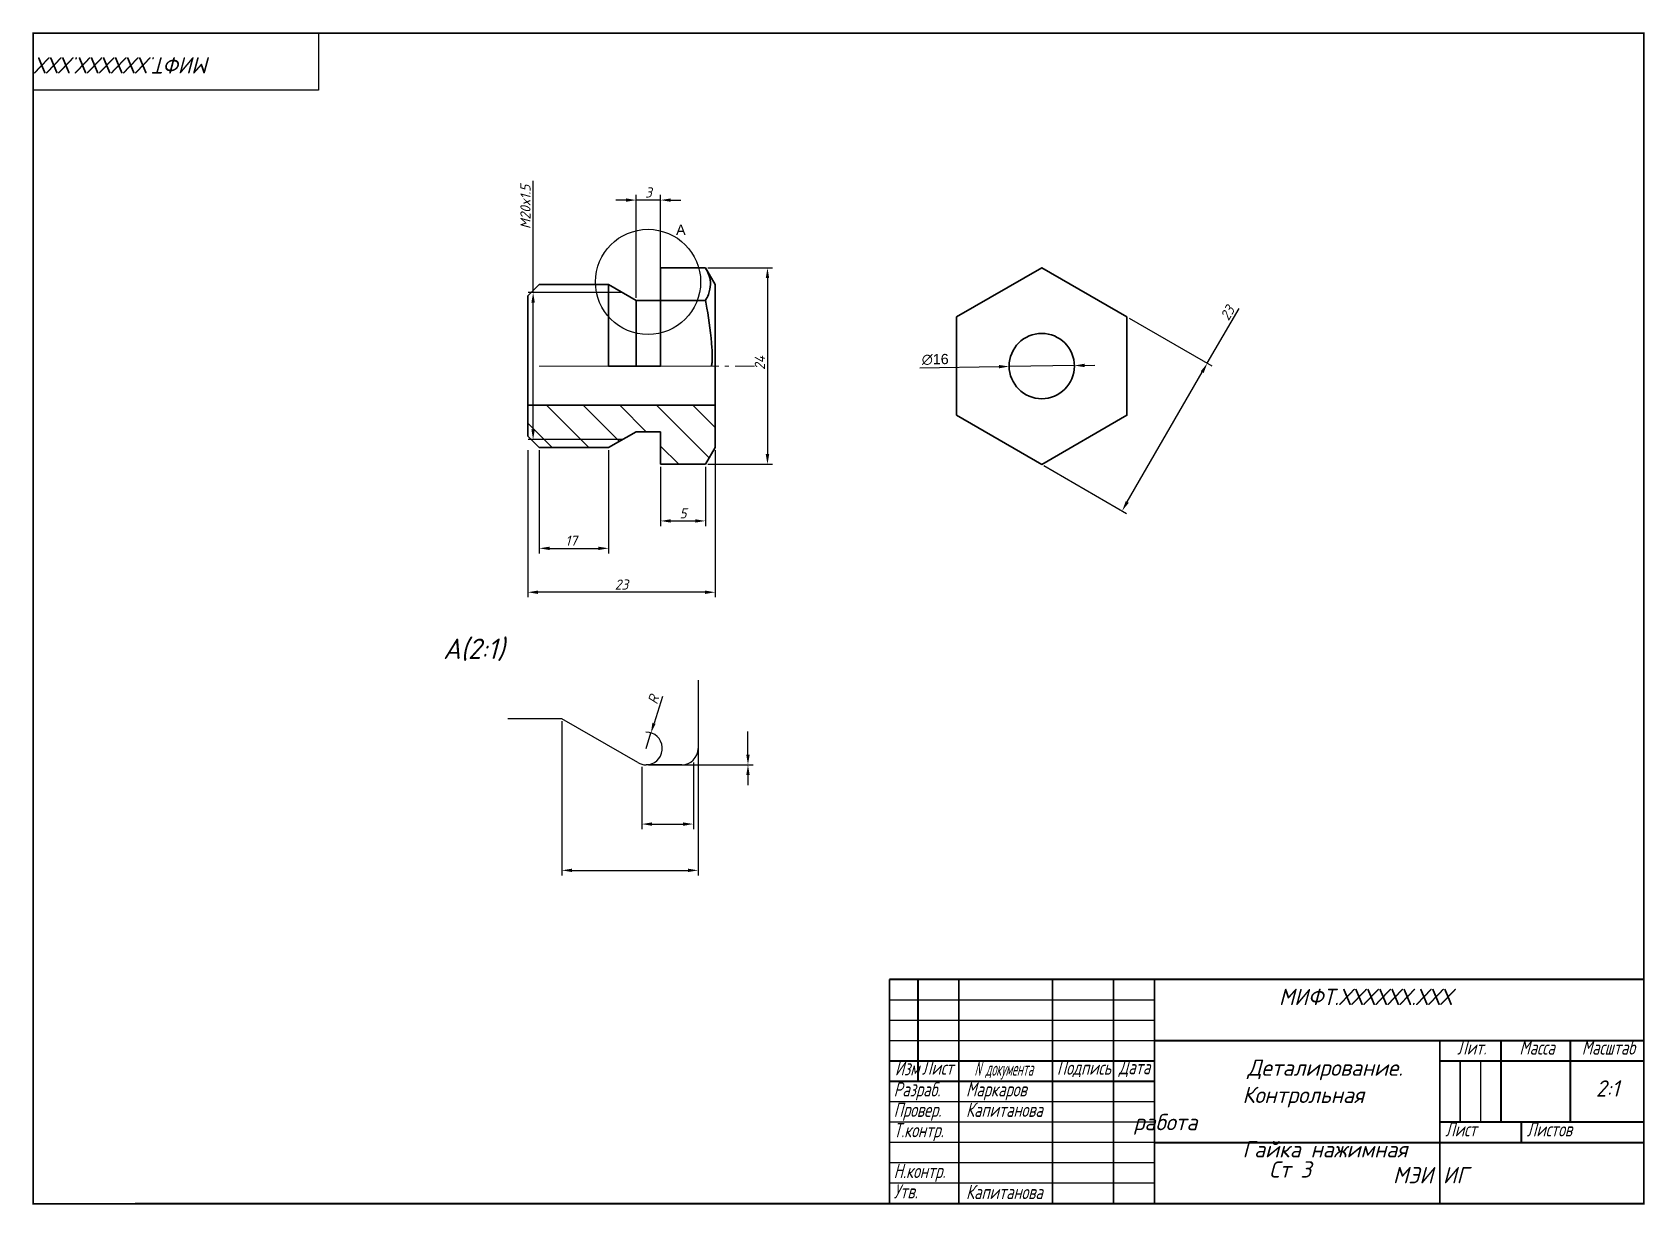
# Model space of a CAD drawing. Header units: millimetres. Extents: x 0 to 5546, y 0 to 4029.
# Drawn here: x 3340.6 to 3736, y 3680.5 to 3967.9 of the extents above; entities that cross this region are included whole.
import ezdxf
from ezdxf.enums import TextEntityAlignment as Align

# ---------------------------------------------------------------- set-up
doc = ezdxf.new("R2010")
doc.units = ezdxf.units.MM
doc.linetypes.add('DASHDOT_axis', pattern=[24, 20, -1.5, 1, -1.5])
for name, color, linetype in [('7', 7, 'Continuous'), ('FORMAT', 7, 'Continuous'), ('штриховка', 7, 'Continuous')]:
    doc.layers.add(name, color=color, linetype=linetype)
doc.styles.add('GOST-2.304_Type-B_italic', font='GOST Common Italic.ttf')
doc.styles.add('simplex', font='simplex.shx', dxfattribs={"width": 0.7, "oblique": 15})
doc.styles.get("Standard").update_dxf_attribs({"font": 'arial.ttf'})
doc.dimstyles.new('ISO-25', dxfattribs={"dimtxt": 2.5, "dimasz": 2.5, "dimexe": 1.25, "dimexo": 0.625, "dimtad": 1, "dimtxsty": 'Standard', "dimcen": 2.5, "dimadec": 0, "dimazin": 0, "dimtfac": 1, "dimtmove": 0, "dimatfit": 3, "dimfxl": 1, "dimarcsym": 0})
pattern_1 = [(315, (-4267.4904, 10892.2414), (4.490128, 4.490128), [])]

# ---------------------------------------------------------------- blocks, each defined once
blk = doc.blocks.new('*D30')
at = {"color": 0, "linetype": 'ByBlock', "lineweight": -2, "transparency": 16777216}
for p, q in [((3628.75, 3886.75), (3636.53, 3900.23)), ((3609.57, 3897.82), (3629.83, 3886.12)), ((3609.13, 3852.76), (3627.5, 3884.58)), ((3588.69, 3861.67), (3608.96, 3849.97))]:
    blk.add_line(p, q, dxfattribs=at)
for points in [[(3627.14, 3884.79), (3627.86, 3884.37), (3628.75, 3886.75)], [(3608.77, 3852.97), (3609.49, 3852.55), (3607.88, 3850.6)]]:
    blk.add_solid(points, dxfattribs=at)
at = {"layer": 'Defpoints', "color": 0, "linetype": 'ByBlock', "lineweight": -2}
for p in [(3609.02, 3898.13), (3628.75, 3886.75), (3588.15, 3861.98)]:
    blk.add_point(p, dxfattribs=at)
at = {"color": 0, "linetype": 'ByBlock', "lineweight": 0, "transparency": 16777216, "insert": (3633.7, 3899.07), "char_height": 2.5, "attachment_point": 5, "rotation": 60, "style": 'GOST-2.304_Type-B_italic'}
blk.add_mtext('23', dxfattribs=at)
blk = doc.blocks.new('*D35')
at = {"layer": 'Defpoints', "color": 0, "linetype": 'ByBlock', "lineweight": -2}
for p in [(3464.94, 3904.13), (3463.42, 3868.04), (3464.94, 3868.04)]:
    blk.add_point(p, dxfattribs=at)
at = {"layer": 'штриховка', "color": 0, "linetype": 'ByBlock', "lineweight": -2, "transparency": 16777216}
for p, q in [((3463.42, 3904.13), (3463.42, 3931.53)), ((3464.32, 3904.13), (3462.17, 3904.13)), ((3463.42, 3870.54), (3463.42, 3901.63)), ((3464.32, 3868.04), (3462.17, 3868.04))]:
    blk.add_line(p, q, dxfattribs=at)
for points in [[(3463, 3901.63), (3463.83, 3901.63), (3463.42, 3904.13)], [(3463, 3870.54), (3463.83, 3870.54), (3463.42, 3868.04)]]:
    blk.add_solid(points, dxfattribs=at)
at = {"layer": 'штриховка', "color": 0, "linetype": 'ByBlock', "transparency": 16777216, "insert": (3461.54, 3925.11), "char_height": 2.5, "attachment_point": 5, "rotation": 90, "style": 'GOST-2.304_Type-B_italic'}
blk.add_mtext('M20x1.5', dxfattribs=at)
blk = doc.blocks.new('*D36')
at = {"layer": 'Defpoints', "color": 0, "linetype": 'ByBlock', "lineweight": -2}
for p in [(3505.68, 3910.18), (3505.68, 3861.99), (3520.89, 3861.99)]:
    blk.add_point(p, dxfattribs=at)
at = {"layer": 'штриховка', "color": 0, "linetype": 'ByBlock', "lineweight": -2, "transparency": 16777216}
for p, q in [((3506.3, 3910.18), (3522.14, 3910.18)), ((3520.89, 3907.68), (3520.89, 3864.49)), ((3506.3, 3861.99), (3522.14, 3861.99))]:
    blk.add_line(p, q, dxfattribs=at)
for points in [[(3520.47, 3907.68), (3521.31, 3907.68), (3520.89, 3910.18)], [(3520.47, 3864.49), (3521.31, 3864.49), (3520.89, 3861.99)]]:
    blk.add_solid(points, dxfattribs=at)
at = {"layer": 'штриховка', "color": 0, "linetype": 'ByBlock', "transparency": 16777216, "insert": (3519.02, 3886.08), "char_height": 2.5, "attachment_point": 5, "rotation": 90, "style": 'GOST-2.304_Type-B_italic'}
blk.add_mtext(' 24', dxfattribs=at)
blk = doc.blocks.new('*D37')
at = {"layer": 'Defpoints', "color": 0, "linetype": 'ByBlock', "lineweight": -2}
for p in [(3464.94, 3866.08), (3481.94, 3866.08), (3481.94, 3841.39)]:
    blk.add_point(p, dxfattribs=at)
at = {"layer": 'штриховка', "color": 0, "linetype": 'ByBlock', "lineweight": -2, "transparency": 16777216}
for p, q in [((3464.94, 3865.46), (3464.94, 3840.14)), ((3481.94, 3865.46), (3481.94, 3840.14)), ((3467.44, 3841.39), (3479.44, 3841.39))]:
    blk.add_line(p, q, dxfattribs=at)
for points in [[(3467.44, 3841.8), (3467.44, 3840.97), (3464.94, 3841.39)], [(3479.44, 3841.8), (3479.44, 3840.97), (3481.94, 3841.39)]]:
    blk.add_solid(points, dxfattribs=at)
at = {"layer": 'штриховка', "color": 0, "linetype": 'ByBlock', "transparency": 16777216, "insert": (3472.75, 3843.28), "char_height": 2.5, "attachment_point": 5, "style": 'GOST-2.304_Type-B_italic'}
blk.add_mtext('17', dxfattribs=at)
blk = doc.blocks.new('*D40')
at = {"layer": 'Defpoints', "color": 0, "linetype": 'ByBlock', "lineweight": -2}
for p in [(3488.7, 3926.77), (3488.7, 3902.18), (3494.68, 3902.18)]:
    blk.add_point(p, dxfattribs=at)
at = {"layer": 'штриховка', "color": 0, "linetype": 'ByBlock', "lineweight": -2, "transparency": 16777216}
for p, q in [((3488.7, 3902.8), (3488.7, 3928.02)), ((3494.68, 3902.8), (3494.68, 3928.02)), ((3486.2, 3926.77), (3483.7, 3926.77)), ((3494.68, 3926.77), (3488.7, 3926.77)), ((3497.18, 3926.77), (3499.68, 3926.77))]:
    blk.add_line(p, q, dxfattribs=at)
for points in [[(3486.2, 3927.18), (3486.2, 3926.35), (3488.7, 3926.77)], [(3497.18, 3927.18), (3497.18, 3926.35), (3494.68, 3926.77)]]:
    blk.add_solid(points, dxfattribs=at)
at = {"layer": 'штриховка', "color": 0, "linetype": 'ByBlock', "transparency": 16777216, "insert": (3491.69, 3928.64), "char_height": 2.5, "attachment_point": 5, "style": 'GOST-2.304_Type-B_italic'}
blk.add_mtext('3', dxfattribs=at)
blk = doc.blocks.new('*D41')
at = {"layer": 'Defpoints', "color": 0, "linetype": 'ByBlock', "lineweight": -2}
for p in [(3462.13, 3866.12), (3508.06, 3866.12), (3462.13, 3830.63)]:
    blk.add_point(p, dxfattribs=at)
at = {"layer": 'штриховка', "color": 0, "linetype": 'ByBlock', "lineweight": -2, "transparency": 16777216}
for p, q in [((3462.13, 3865.49), (3462.13, 3829.38)), ((3508.06, 3865.49), (3508.06, 3829.38)), ((3505.56, 3830.63), (3464.63, 3830.63))]:
    blk.add_line(p, q, dxfattribs=at)
for points in [[(3464.63, 3831.04), (3464.63, 3830.21), (3462.13, 3830.63)], [(3505.56, 3831.04), (3505.56, 3830.21), (3508.06, 3830.63)]]:
    blk.add_solid(points, dxfattribs=at)
at = {"layer": 'штриховка', "color": 0, "linetype": 'ByBlock', "transparency": 16777216, "insert": (3485.09, 3832.5), "char_height": 2.5, "attachment_point": 5, "style": 'GOST-2.304_Type-B_italic'}
blk.add_mtext('23 ', dxfattribs=at)
blk = doc.blocks.new('*D42')
at = {"layer": 'Defpoints', "color": 0, "linetype": 'ByBlock', "lineweight": -2}
for p in [(3494.68, 3861.99), (3505.68, 3861.99), (3505.68, 3848.11)]:
    blk.add_point(p, dxfattribs=at)
at = {"layer": 'штриховка', "color": 0, "linetype": 'ByBlock', "lineweight": -2, "transparency": 16777216}
for p, q in [((3494.68, 3861.36), (3494.68, 3846.86)), ((3505.68, 3861.36), (3505.68, 3846.86)), ((3497.18, 3848.11), (3503.18, 3848.11))]:
    blk.add_line(p, q, dxfattribs=at)
for points in [[(3497.18, 3848.52), (3497.18, 3847.69), (3494.68, 3848.11)], [(3503.18, 3848.52), (3503.18, 3847.69), (3505.68, 3848.11)]]:
    blk.add_solid(points, dxfattribs=at)
at = {"layer": 'штриховка', "color": 0, "linetype": 'ByBlock', "transparency": 16777216, "insert": (3500.18, 3849.98), "char_height": 2.5, "attachment_point": 5, "style": 'GOST-2.304_Type-B_italic'}
blk.add_mtext('5', dxfattribs=at)
blk = doc.blocks.new('*D53')
at = {"layer": 'Defpoints', "color": 0, "linetype": 'ByBlock', "lineweight": -2}
for p in [(3492.31, 3796.13), (3491.11, 3792.32)]:
    blk.add_point(p, dxfattribs=at)
at = {"layer": 'штриховка', "color": 0, "linetype": 'ByBlock', "lineweight": -2, "transparency": 16777216}
for p, q in [((3495.14, 3805.1), (3493.07, 3798.52)), ((3491.11, 3792.32), (3492.31, 3796.13))]:
    blk.add_line(p, q, dxfattribs=at)
blk.add_arc((3491.11, 3792.32), 4, 278.9525, 90.4187, dxfattribs=at)
blk.add_solid([(3492.67, 3798.64), (3493.46, 3798.39), (3492.31, 3796.13)], dxfattribs=at)
at = {"layer": 'штриховка', "color": 0, "linetype": 'ByBlock', "lineweight": -2, "transparency": 16777216, "insert": (3492.69, 3803.57), "char_height": 2.5, "attachment_point": 5, "rotation": 72.5137, "style": 'GOST-2.304_Type-B_italic'}
blk.add_mtext(' R', dxfattribs=at)
blk = doc.blocks.new('*D54')
at = {"layer": 'Defpoints', "color": 0, "linetype": 'ByBlock', "lineweight": -2}
for p in [(3490.08, 3788.45), (3502.71, 3789.49), (3502.71, 3773.79)]:
    blk.add_point(p, dxfattribs=at)
at = {"layer": 'штриховка', "color": 0, "linetype": 'ByBlock', "lineweight": -2, "transparency": 16777216}
for p, q in [((3502.71, 3788.86), (3502.71, 3772.54)), ((3490.08, 3787.83), (3490.08, 3772.54)), ((3492.58, 3773.79), (3500.21, 3773.79))]:
    blk.add_line(p, q, dxfattribs=at)
for points in [[(3492.58, 3774.2), (3492.58, 3773.37), (3490.08, 3773.79)], [(3500.21, 3774.2), (3500.21, 3773.37), (3502.71, 3773.79)]]:
    blk.add_solid(points, dxfattribs=at)
blk = doc.blocks.new('*D55')
at = {"layer": 'Defpoints', "color": 0, "linetype": 'ByBlock', "lineweight": -2}
for p in [(3470.48, 3799.61), (3503.88, 3799.61), (3503.88, 3762.44)]:
    blk.add_point(p, dxfattribs=at)
at = {"layer": 'штриховка', "color": 0, "linetype": 'ByBlock', "lineweight": -2, "transparency": 16777216}
for p, q in [((3470.48, 3798.98), (3470.48, 3761.19)), ((3503.88, 3798.98), (3503.88, 3761.19)), ((3472.98, 3762.44), (3501.38, 3762.44))]:
    blk.add_line(p, q, dxfattribs=at)
for points in [[(3472.98, 3762.86), (3472.98, 3762.02), (3470.48, 3762.44)], [(3501.38, 3762.86), (3501.38, 3762.02), (3503.88, 3762.44)]]:
    blk.add_solid(points, dxfattribs=at)
blk = doc.blocks.new('*D56')
at = {"layer": 'Defpoints', "color": 0, "linetype": 'ByBlock', "lineweight": -2}
for p in [(3491.11, 3788.32), (3491.11, 3788.32), (3516.11, 3788.32)]:
    blk.add_point(p, dxfattribs=at)
at = {"layer": 'штриховка', "color": 0, "linetype": 'ByBlock', "lineweight": -2, "transparency": 16777216}
for p, q in [((3516.11, 3790.82), (3516.11, 3796.51)), ((3491.74, 3788.32), (3517.36, 3788.32)), ((3491.74, 3788.32), (3517.36, 3788.32)), ((3516.11, 3785.82), (3516.11, 3783.32))]:
    blk.add_line(p, q, dxfattribs=at)
for points in [[(3515.69, 3790.82), (3516.52, 3790.82), (3516.11, 3788.32)], [(3515.69, 3785.82), (3516.52, 3785.82), (3516.11, 3788.32)]]:
    blk.add_solid(points, dxfattribs=at)
blk = doc.blocks.new('*D57')
at = {"layer": 'Defpoints', "color": 0, "linetype": 'ByBlock', "lineweight": -2}
for p in [(3580.15, 3885.97), (3596.15, 3886.2)]:
    blk.add_point(p, dxfattribs=at)
at = {"layer": 'штриховка', "color": 0, "linetype": 'ByBlock', "lineweight": -2, "transparency": 16777216}
for p, q in [((3558.28, 3885.66), (3577.65, 3885.94)), ((3596.15, 3886.2), (3580.15, 3885.97)), ((3598.65, 3886.23), (3601.15, 3886.27))]:
    blk.add_line(p, q, dxfattribs=at)
for points in [[(3577.65, 3886.35), (3577.66, 3885.52), (3580.15, 3885.97)], [(3598.65, 3886.65), (3598.66, 3885.81), (3596.15, 3886.2)]]:
    blk.add_solid(points, dxfattribs=at)
at = {"layer": 'штриховка', "color": 0, "linetype": 'ByBlock', "lineweight": -2, "transparency": 16777216, "insert": (3562.03, 3887.69), "char_height": 2.5, "attachment_point": 5, "rotation": 0.8061}
blk.add_mtext('∅16', dxfattribs=at)

msp = doc.modelspace()

# ---------------------------------------------------------------- hatches: boundary and pattern name
at = {"layer": 'штриховка', "linetype": 'ByBlock', "lineweight": -2}
h = msp.add_hatch(dxfattribs=at)
h.set_pattern_fill('ANSI31', color=256, scale=2, angle=-90)
h.set_pattern_definition(pattern_1)
h.paths.add_polyline_path([(3462.127, 3868.897), (3462.988, 3868.035), (3464.94, 3868.035), (3485.321, 3868.035), (3488.702, 3869.987), (3494.678, 3869.987), (3494.678, 3861.987), (3505.678, 3861.987), (3508.062, 3866.117), (3508.062, 3876.484), (3464.935, 3876.484), (3462.127, 3876.484)])
at = {"layer": 'штриховка', "linetype": 'DASHDOT_axis', "lineweight": 0}
h = msp.add_hatch(dxfattribs=at)
h.set_pattern_fill('ANSI31', color=256, scale=2, angle=-90)
h.set_pattern_definition(pattern_1)
h.paths.add_polyline_path([(3494.678, 3869.987), (3494.678, 3861.987), (3505.678, 3861.987), (3508.062, 3866.117), (3508.062, 3876.484), (3464.94, 3876.484), (3464.94, 3868.035), (3485.321, 3868.035), (3488.702, 3869.987)])
h.paths.add_polyline_path([(3481.94, 3866.084), (3485.321, 3868.035), (3464.94, 3868.035), (3464.94, 3866.084)])

# ---------------------------------------------------------------- linework, layer by layer
at = {"linetype": 'ByBlock', "lineweight": 30}
msp.add_circle((3588.153, 3886.084), 8, dxfattribs=at)
at = {"layer": '7', "linetype": 'ByBlock', "lineweight": 30}
for p, q in [((3494.678, 3902.18), (3494.678, 3910.18)), ((3494.678, 3910.18), (3505.678, 3910.18)), ((3505.678, 3910.18), (3508.062, 3906.05)), ((3464.94, 3906.084), (3481.94, 3906.084)), ((3481.94, 3906.084), (3488.702, 3902.18)), ((3508.062, 3906.05), (3508.062, 3894.05)), ((3488.702, 3902.18), (3494.678, 3902.18)), ((3508.062, 3878.117), (3508.062, 3894.05)), ((3464.935, 3876.484), (3508.062, 3876.484)), ((3508.062, 3866.117), (3508.062, 3878.117)), ((3481.94, 3866.084), (3488.702, 3869.987)), ((3488.702, 3869.987), (3494.678, 3869.987)), ((3494.678, 3869.987), (3494.678, 3861.987)), ((3464.94, 3866.084), (3481.94, 3866.084)), ((3505.678, 3861.987), (3508.062, 3866.117)), ((3494.678, 3861.987), (3505.678, 3861.987))]:
    msp.add_line(p, q, dxfattribs=at)
msp.add_lwpolyline([(3567.282, 3874.034), (3588.153, 3861.984), (3609.024, 3874.034), (3609.024, 3898.134), (3588.153, 3910.184), (3567.282, 3898.134)], close=True, dxfattribs=at)
at = {"layer": 'FORMAT'}
for p, q in [((3550.784, 3680.715), (3550.784, 3735.715)), ((3557.784, 3710.715), (3557.784, 3735.715)), ((3567.784, 3735.715), (3567.784, 3680.715)), ((3590.784, 3680.715), (3590.784, 3735.715)), ((3605.784, 3735.715), (3605.784, 3680.715)), ((3615.784, 3680.715), (3615.784, 3735.715)), ((3550.784, 3730.715), (3615.784, 3730.715)), ((3550.784, 3725.715), (3615.784, 3725.715)), ((3550.784, 3720.715), (3615.784, 3720.715)), ((3685.784, 3720.715), (3685.784, 3680.715)), ((3700.784, 3720.715), (3700.784, 3700.715)), ((3717.784, 3700.715), (3717.784, 3720.715)), ((3690.784, 3715.715), (3690.784, 3700.715)), ((3690.784, 3700.715), (3690.784, 3715.715)), ((3695.784, 3715.715), (3695.784, 3700.715)), ((3695.784, 3715.715), (3695.784, 3700.715)), ((3615.784, 3705.715), (3550.784, 3705.715)), ((3615.784, 3700.715), (3550.784, 3700.715)), ((3705.784, 3695.715), (3705.784, 3700.715)), ((3615.784, 3695.715), (3550.784, 3695.715)), ((3615.784, 3690.715), (3550.784, 3690.715)), ((3615.784, 3685.715), (3550.784, 3685.715))]:
    msp.add_line(p, q, dxfattribs=at)
at = {"layer": 'FORMAT', "linetype": 'Continuous', "const_width": 0.4}
msp.add_lwpolyline([(3340.784, 3680.715), (3735.784, 3680.715), (3735.784, 3967.715), (3340.784, 3967.715)], close=True, dxfattribs=at)
at = {"layer": 'FORMAT'}
for points, const_width in [([(3550.784, 3735.715), (3735.784, 3735.715)], 0.5), ([(3550.784, 3735.715), (3735.784, 3735.715)], 0.4), ([(3550.784, 3680.715), (3550.784, 3735.715)], 0.4), ([(3557.784, 3735.715), (3557.784, 3710.715)], 0.5), ([(3557.784, 3710.715), (3557.784, 3735.715)], 0.4), ([(3567.784, 3735.715), (3567.784, 3680.715)], 0.4), ([(3590.784, 3680.715), (3590.784, 3735.715)], 0.4), ([(3605.784, 3735.715), (3605.784, 3680.715)], 0.4), ([(3615.784, 3680.715), (3615.784, 3735.715)], 0.4), ([(3615.784, 3720.715), (3706.284, 3720.715), (3735.784, 3720.715)], 0.5), ([(3735.784, 3720.715), (3615.784, 3720.715)], 0.4), ([(3685.784, 3720.715), (3685.784, 3680.715)], 0.4), ([(3700.784, 3720.715), (3700.784, 3700.715)], 0.5), ([(3700.784, 3720.715), (3700.784, 3700.715)], 0.4), ([(3717.784, 3720.715), (3717.784, 3715.715), (3717.784, 3700.715)], 0.5), ([(3717.784, 3700.715), (3717.784, 3720.715)], 0.4), ([(3550.784, 3715.715), (3615.784, 3715.715)], 0.5), ([(3615.784, 3715.715), (3550.784, 3715.715)], 0.4), ([(3685.784, 3715.715), (3735.784, 3715.715)], 0.5), ([(3685.784, 3715.715), (3735.784, 3715.715)], 0.4), ([(3615.784, 3710.715), (3550.784, 3710.715)], 0.5), ([(3550.784, 3710.715), (3615.784, 3710.715)], 0.4), ([(3685.784, 3700.715), (3735.784, 3700.715)], 0.5), ([(3735.784, 3700.715), (3685.784, 3700.715)], 0.4), ([(3705.784, 3700.715), (3705.784, 3695.715)], 0.5), ([(3705.784, 3695.715), (3705.784, 3700.715)], 0.4), ([(3615.784, 3695.715), (3735.784, 3695.715)], 0.5), ([(3615.784, 3695.715), (3735.784, 3695.715)], 0.4), ([(3365.784, 3680.715), (3735.784, 3680.715)], 0.5)]:
    msp.add_lwpolyline(points, dxfattribs=dict(at, const_width=const_width))
at = {"layer": 'штриховка', "linetype": 'ByBlock', "lineweight": -2}
for p, q in [((3340.784, 3967.715), (3410.784, 3967.715)), ((3410.784, 3967.715), (3410.784, 3953.715)), ((3410.784, 3953.715), (3340.784, 3953.715)), ((3464.94, 3868.035), (3462.988, 3868.035)), ((3503.878, 3809.057), (3503.878, 3792.318)), ((3470.484, 3799.609), (3457.213, 3799.609)), ((3489.113, 3788.854), (3470.484, 3799.609)), ((3499.878, 3788.318), (3491.113, 3788.318))]:
    msp.add_line(p, q, dxfattribs=at)
at = {"layer": 'штриховка', "linetype": 'ByBlock', "lineweight": 30}
for p, q in [((3464.94, 3906.084), (3462.127, 3903.27)), ((3462.127, 3886.084), (3462.127, 3903.27)), ((3462.127, 3868.897), (3462.127, 3886.084)), ((3488.702, 3886.084), (3481.94, 3886.084)), ((3488.702, 3886.084), (3494.678, 3886.084)), ((3464.935, 3876.484), (3462.127, 3876.484)), ((3464.94, 3866.084), (3462.127, 3868.897))]:
    msp.add_line(p, q, dxfattribs=at)
at = {"layer": 'штриховка', "linetype": 'ByBlock'}
for p, q in [((3485.321, 3904.132), (3462.982, 3904.126)), ((3485.321, 3868.035), (3464.94, 3868.035))]:
    msp.add_line(p, q, dxfattribs=at)
at = {"layer": 'штриховка', "linetype": 'DASHDOT_axis', "lineweight": 30}
for p, q in [((3481.94, 3906.084), (3481.94, 3886.084)), ((3488.702, 3902.18), (3488.702, 3886.084)), ((3494.678, 3902.18), (3494.678, 3886.084)), ((3494.678, 3902.18), (3505.678, 3902.18))]:
    msp.add_line(p, q, dxfattribs=at)
at = {"layer": 'штриховка', "linetype": 'DASHDOT_axis', "lineweight": 0}
msp.add_line((3464.94, 3886.084), (3517.727, 3886.084), dxfattribs=at)
at = {"layer": 'штриховка', "linetype": 'ByBlock', "lineweight": -2}
msp.add_circle((3491.594, 3906.702), 12.899, dxfattribs=at)
for centre, start, end in [((3491.113, 3792.318), 240, 270), ((3499.878, 3792.318), 270, 0)]:
    msp.add_arc(centre, 4, start, end, dxfattribs=at)
at = {"layer": 'штриховка', "linetype": 'DASHDOT_axis', "lineweight": 30}
for points in [[(3505.678, 3910.18), (3506.345, 3909.025), (3508.062, 3906.05), (3505.678, 3902.18)], [(3505.678, 3902.18), (3506.65, 3897.611), (3507.906, 3887.474), (3507.076, 3886.084)]]:
    msp.add_open_spline(points, degree=3, dxfattribs=at)

# ---------------------------------------------------------------- texts
at = {"layer": 'FORMAT', "style": 'simplex', "oblique": 15}
for s, width, p in [('Лит.', 0.7, (3693.62, 3717.274)), ('Масса', 0.7, (3709.62, 3717.274)), ('Масштаб', 0.7, (3727.12, 3717.274)), ('N документа', 0.5, (3578.809, 3712.076)), ('Подпись', 0.7, (3598.5, 3712.326)), ('Дата', 0.7, (3610.894, 3712.474))]:
    msp.add_text(s, height=3.5, dxfattribs=dict(at, width=width)).set_placement(p, align=Align.CENTER)
at = {"layer": 'FORMAT', "style": 'simplex', "oblique": 15, "width": 0.7}
for s, p in [('Изм', (3552.134, 3712.165)), ('Лист', (3558.767, 3712.326)), ('Разраб.', (3551.841, 3707.003)), ('Маркаров', (3569.587, 3707.003)), ('Провер.', (3551.841, 3702.003)), ('Капитанова', (3569.587, 3702.003)), ('Т.контр.', (3551.841, 3697.003)), ('Лист', (3687.108, 3697.209)), ('Листов', (3707.108, 3697.209)), ('Н.контр.', (3551.841, 3687.003)), ('Утв.', (3551.841, 3682.003)), ('Капитанова', (3569.587, 3681.841))]:
    msp.add_text(s, height=3.5, dxfattribs=at).set_placement(p)
at = {"layer": 'FORMAT', "linetype": 'DASHDOT_axis', "insert": (3414.751, 3957.8), "char_height": 2.5, "attachment_point": 1, "rotation": 180, "style": 'GOST-2.304_Type-B_italic'}
msp.add_mtext_dynamic_manual_height_columns('            {\\H1.6x;     МИФТ.ХХХХХХ.ХХХ                                                                                        }', width=70, gutter_width=12.5, heights=[0], dxfattribs=at)
at = {"layer": 'FORMAT', "linetype": 'DASHDOT_axis', "char_height": 2.5, "attachment_point": 1, "style": 'GOST-2.304_Type-B_italic'}
for s, width, insert in [('            {\\H1.6x;     МИФТ.ХХХХХХ.ХХХ                                                                                        }', 70, (3615.967, 3733.419)), ('            {\\H1.6x;    Деталирование. \\P           Контрольная работа\\P           Гайка нажимная                                                                                         }', 70, (3610.664, 3716.068)), ('   {\\H1.6x; 2:1}', 18, (3717.054, 3710.972)), ('            {\\H1.6x;    Ст 3                                                                                     }', 70, (3615.99, 3691.119)), ('                    \\P           {\\H1.6x;            МЭИ ИГ}', 50, (3674.284, 3693.891))]:
    msp.add_mtext_dynamic_manual_height_columns(s, width=width, gutter_width=12.5, heights=[0], dxfattribs=dict(at, insert=insert))
at = {"layer": 'штриховка', "linetype": 'ByBlock', "lineweight": -2, "insert": (3498.482, 3920.75), "char_height": 2.5, "attachment_point": 1}
msp.add_mtext_dynamic_manual_height_columns('А', width=6.90599, gutter_width=12.5, heights=[0], dxfattribs=at)
at = {"layer": 'штриховка', "linetype": 'ByBlock', "lineweight": -2, "insert": (3441.354, 3819.272), "char_height": 5, "attachment_point": 1, "style": 'GOST-2.304_Type-B_italic'}
msp.add_mtext_dynamic_manual_height_columns('А(2:1)', width=38.33029, gutter_width=25, heights=[0], dxfattribs=at)

# ---------------------------------------------------------------- dimensions: what is measured, and where the dimension line sits
at = {"linetype": 'ByBlock', "lineweight": 0}
dim = msp.add_linear_dim(base=(3628.748, 3886.746), p1=(3588.153, 3861.984), p2=(3609.024, 3898.134), angle=60, text='23', dimstyle='ISO-25', override={"dimtxsty": 'GOST-2.304_Type-B_italic'}, dxfattribs=at)
dim.commit()
dim.dimension.update_dxf_attribs({"geometry": '*D30', "text_midpoint": (3635.322, 3898.134), "dimtype": 161})
at = {"layer": 'штриховка', "linetype": 'ByBlock'}
dim = msp.add_linear_dim(base=(3463.416, 3868.035), p1=(3464.94, 3904.126), p2=(3464.94, 3868.035), angle=270, text='M20x1.5', dimstyle='ISO-25', override={"dimtxsty": 'GOST-2.304_Type-B_italic'}, dxfattribs=at)
dim.commit()
dim.dimension.update_dxf_attribs({"geometry": '*D35', "text_midpoint": (3463.416, 3925.111), "dimtype": 160})
dim = msp.add_linear_dim(base=(3488.702, 3926.768), p1=(3494.678, 3902.18), p2=(3488.702, 3902.18), text='3', dimstyle='ISO-25', override={"dimtxsty": 'GOST-2.304_Type-B_italic'}, dxfattribs=at)
dim.commit()
dim.dimension.update_dxf_attribs({"geometry": '*D40', "text_midpoint": (3491.69, 3926.768), "dimtype": 160})
dim = msp.add_linear_dim(base=(3520.89, 3861.987), p1=(3505.678, 3910.18), p2=(3505.678, 3861.987), angle=270, text=' 24', dimstyle='ISO-25', override={"dimtxsty": 'GOST-2.304_Type-B_italic'}, dxfattribs=at)
dim.commit()
dim.dimension.update_dxf_attribs({"geometry": '*D36', "text_midpoint": (3519.015, 3886.084)})
at = {"layer": 'штриховка', "linetype": 'ByBlock', "lineweight": -2}
dim = msp.add_diameter_dim_2p(p1=(3596.152, 3886.196), p2=(3580.154, 3885.971), dimstyle='ISO-25', dxfattribs=at)
dim.commit()
dim.dimension.update_dxf_attribs({"geometry": '*D57', "text_midpoint": (3562.059, 3885.716), "dimtype": 163})
at = {"layer": 'штриховка', "linetype": 'ByBlock'}
for base, p1, p2, text, picture, middle in [((3462.127, 3830.626), (3508.062, 3866.117), (3462.127, 3866.117), '23 ', '*D41', (3485.095, 3832.501)), ((3505.678, 3848.106), (3494.678, 3861.987), (3505.678, 3861.987), '5', '*D42', (3500.178, 3849.981))]:
    dim = msp.add_linear_dim(base=base, p1=p1, p2=p2, text=text, dimstyle='ISO-25', override={"dimtxsty": 'GOST-2.304_Type-B_italic'}, dxfattribs=at)
    dim.commit()
    dim.dimension.update_dxf_attribs({"geometry": picture, "text_midpoint": middle})
dim = msp.add_linear_dim(base=(3481.94, 3841.387), p1=(3464.94, 3866.084), p2=(3481.94, 3866.084), dimstyle='ISO-25', override={"dimtxsty": 'GOST-2.304_Type-B_italic'}, dxfattribs=at)
dim.commit()
dim.dimension.update_dxf_attribs({"geometry": '*D37', "text_midpoint": (3472.753, 3841.387), "dimtype": 160})
at = {"layer": 'штриховка', "linetype": 'ByBlock', "lineweight": -2}
dim = msp.add_radius_dim(center=(3491.113, 3792.318), mpoint=(3492.315, 3796.133), text=' R', dimstyle='ISO-25', override={"dimtxsty": 'GOST-2.304_Type-B_italic'}, dxfattribs=at)
dim.commit()
dim.dimension.update_dxf_attribs({"geometry": '*D53', "text_midpoint": (3492.691, 3803.566)})
dim = msp.add_linear_dim(base=(3503.878, 3762.439), p1=(3470.484, 3799.609), p2=(3503.878, 3799.609), text=' ', dimstyle='ISO-25', dxfattribs=at)
dim.commit()
dim.dimension.update_dxf_attribs({"geometry": '*D55', "text_midpoint": (3487.181, 3762.439)})
dim = msp.add_linear_dim(base=(3516.105, 3788.318), p1=(3491.113, 3788.318), p2=(3491.113, 3788.318), angle=90, text='  ', dimstyle='ISO-25', dxfattribs=at)
dim.commit()
dim.dimension.update_dxf_attribs({"geometry": '*D56', "text_midpoint": (3514.23, 3794.913)})
dim = msp.add_linear_dim(base=(3502.706, 3773.787), p1=(3490.078, 3788.454), p2=(3502.706, 3789.489), text=' ', dimstyle='ISO-25', dxfattribs=at)
dim.commit()
dim.dimension.update_dxf_attribs({"geometry": '*D54', "text_midpoint": (3496.392, 3773.787), "dimtype": 160})

doc.saveas('drawing.dxf')
